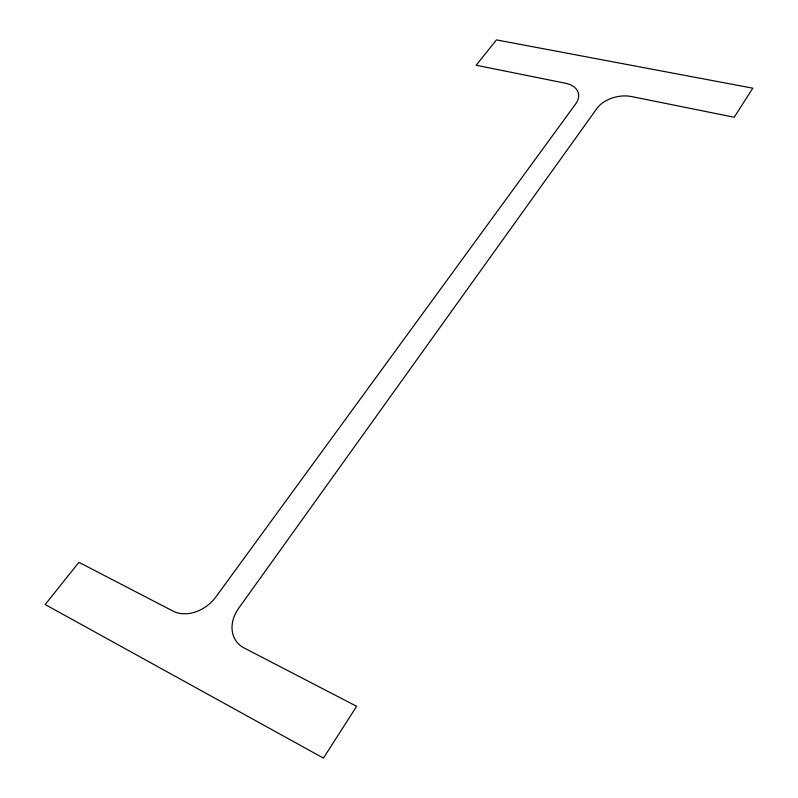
<?xml version="1.0" encoding="UTF-8"?>
<svg xmlns="http://www.w3.org/2000/svg" width="798" height="798" viewBox="0 0 798 798"><rect width="100%" height="100%" fill="white"/><g stroke="black" fill="none" stroke-linecap="round" stroke-linejoin="round"><path stroke-width="1.2" d="M356.646 706.31L323.449 758.1L45.177 604.525L78.922 562.311L173.136 611.168A32.758 24.878 -38.1 0 0 215.849 596.964L575.687 103.91A25.406 16.06 -14.6 0 0 565.563 83.261L476.177 65.256L496.436 39.9L752.823 88.179L734.2 117.236L631.557 96.558A26.304 16.898 -12.4 0 0 596.994 108.368L238.622 608.345A33.745 26.903 -38.3 0 0 244.028 647.916L356.646 706.31"/></g></svg>
